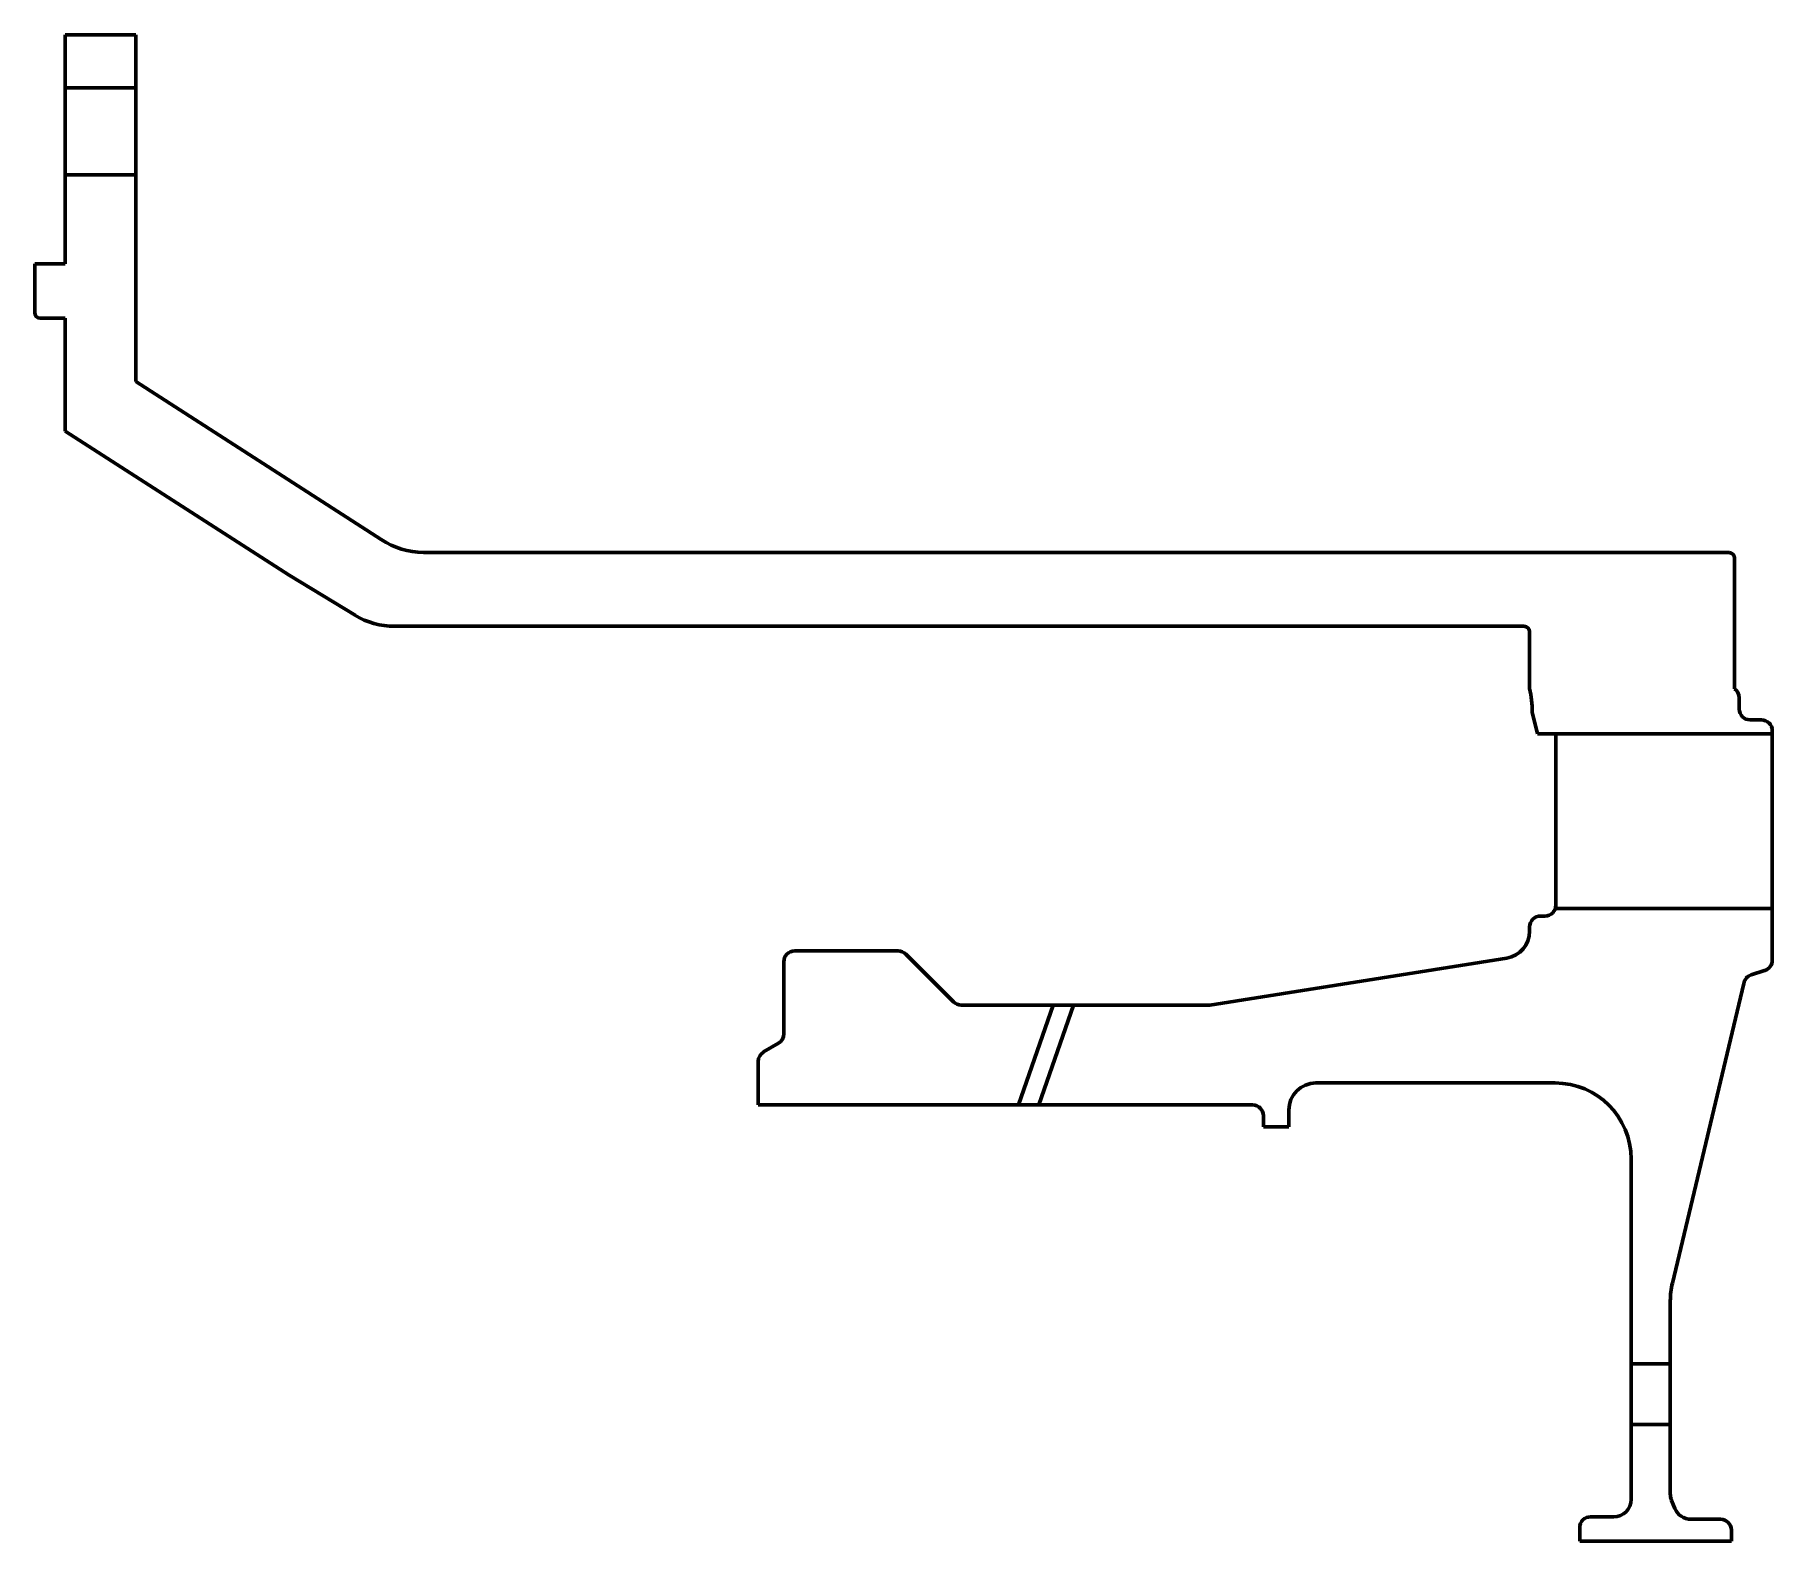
# Model space of a CAD drawing. Header units: millimetres. Extents: x -135 to 24, y 122 to 261.
import ezdxf

# ---------------------------------------------------------------- set-up
doc = ezdxf.new("R2010")
doc.units = ezdxf.units.MM
doc.linetypes.add('K5LT_BASIC', pattern=[0])

msp = doc.modelspace()

# ---------------------------------------------------------------- linework, layer by layer
at = {"color": 150, "linetype": 'K5LT_BASIC', "lineweight": 60, "true_color": 0x0080ff}
for p, q in [((-132.7, 260.75), (-132.7, 255.86)), ((-132.7, 260.75), (-126.21, 260.75)), ((-126.21, 260.75), (-126.21, 255.18)), ((-132.7, 255.86), (-126.21, 255.86)), ((-132.7, 247.86), (-132.7, 255.86)), ((-126.21, 248.54), (-126.21, 255.18)), ((-132.7, 247.86), (-132.7, 239.67)), ((-126.21, 247.86), (-132.7, 247.86)), ((-126.21, 248.54), (-126.21, 228.83)), ((-134.93, 239.67), (-135.5, 239.67)), ((-135.5, 239.67), (-135.5, 235.17)), ((-134.93, 239.67), (-132.7, 239.67)), ((-135, 234.67), (-132.7, 234.67)), ((-132.7, 234.67), (-132.7, 224.27)), ((-126.21, 228.83), (-103.61, 214.3)), ((-132.7, 224.27), (-112.09, 211.02)), ((-99.72, 213.11), (-8.47, 213.08)), ((-8.47, 213.08), (13.79, 213.08)), ((13.79, 213.08), (20.38, 213.08)), ((-112.09, 211.02), (-106.03, 207.32)), ((20.88, 212.58), (20.88, 200.56)), ((-102.39, 206.3), (1.53, 206.3)), ((2.03, 200.56), (2.03, 205.8)), ((2.75, 196.4), (2.27, 198.41)), ((21.32, 199.73), (21.32, 198.69)), ((22.32, 197.69), (23.36, 197.69)), ((24.36, 196.69), (24.36, 175.58)), ((2.75, 196.4), (4.45, 196.4)), ((4.45, 196.4), (4.45, 180.63)), ((4.45, 196.4), (24.36, 196.4)), ((3.45, 179.63), (3.04, 179.63)), ((4.4, 180.32), (24.36, 180.32)), ((2.04, 178.63), (2.04, 178.23)), ((-56.07, 176.42), (-65.58, 176.42)), ((-50.96, 171.73), (-55.36, 176.13)), ((-66.58, 175.42), (-66.58, 168.79)), ((-0.07, 175.76), (-27.37, 171.44)), ((22.42, 174.22), (23.66, 174.62)), ((15.17, 145.85), (21.74, 173.41)), ((-41.79, 171.44), (-50.26, 171.44)), ((-41.79, 171.44), (-44.99, 162.25)), ((-43.13, 162.25), (-39.93, 171.44)), ((-41.79, 171.44), (-39.93, 171.44)), ((-27.45, 171.44), (-39.93, 171.44)), ((-27.45, 171.44), (-27.37, 171.44)), ((-68.44, 167.12), (-67.07, 167.93)), ((-68.93, 162.25), (-68.93, 166.26)), ((4.38, 164.27), (-17.62, 164.27)), ((-44.99, 162.25), (-68.93, 162.25)), ((-43.13, 162.25), (-44.99, 162.25)), ((-23.45, 162.25), (-43.13, 162.25)), ((-20.12, 161.77), (-20.12, 160.23)), ((-22.45, 160.23), (-22.45, 161.25)), ((-20.12, 160.23), (-22.45, 160.23)), ((11.38, 142.64), (11.38, 157.27)), ((14.98, 140.05), (14.98, 144.22)), ((11.38, 138.41), (11.38, 142.64)), ((14.98, 140.05), (14.98, 126.45)), ((11.38, 138.41), (14.98, 138.41)), ((11.38, 138.41), (11.38, 132.83)), ((11.38, 125.94), (11.38, 132.83)), ((11.38, 132.83), (14.98, 132.83)), ((15.09, 125.85), (15.39, 125.11)), ((6.65, 122.09), (6.65, 123.34)), ((7.65, 124.34), (9.78, 124.34)), ((16.88, 124.11), (19.6, 124.11)), ((20.6, 123.11), (20.6, 122.09)), ((20.6, 122.09), (6.65, 122.09))]:
    msp.add_line(p, q, dxfattribs=at)
for centre, radius, start, end in [((-135, 235.17), 0.5, 180, 270), ((-99.72, 220.11), 7, 236.1817, 269.9799), ((20.38, 212.58), 0.5, 0, 90), ((-102.39, 213.3), 7, 238.6135, 270), ((1.53, 205.8), 0.5, 0, 90), ((-7.73, 198.41), 10, 0, 12.4547), ((20.32, 199.73), 1, 0, 56.1838), ((22.32, 198.69), 1, 180, 270), ((23.36, 196.69), 1, 0, 90), ((3.04, 178.63), 1, 90, 180), ((3.45, 180.63), 1, 270, 0), ((-0.46, 178.23), 2.5, 279.0035, 0), ((-65.58, 175.42), 1, 90, 180), ((-56.07, 175.42), 1, 44.9981, 90), ((23.36, 175.58), 1, 287.8126, 0), ((22.73, 173.27), 1, 107.8126, 171.9432), ((-50.26, 172.44), 1, 224.9981, 270), ((-67.58, 168.79), 1, 300.7873, 0), ((-67.93, 166.26), 1, 120.7868, 180), ((-17.62, 161.77), 2.5, 90, 180), ((4.38, 157.27), 7, 0, 90), ((-23.45, 161.25), 1, 0, 90), ((21.98, 144.22), 7, 166.5916, 180), ((16.58, 126.45), 1.6, 180, 202.1658), ((9.78, 125.94), 1.6, 270, 0), ((16.88, 125.71), 1.6, 202.1669, 270), ((7.65, 123.34), 1, 90, 180), ((19.6, 123.11), 1, 0, 90)]:
    msp.add_arc(centre, radius, start, end, dxfattribs=at)

doc.saveas('drawing.dxf')
